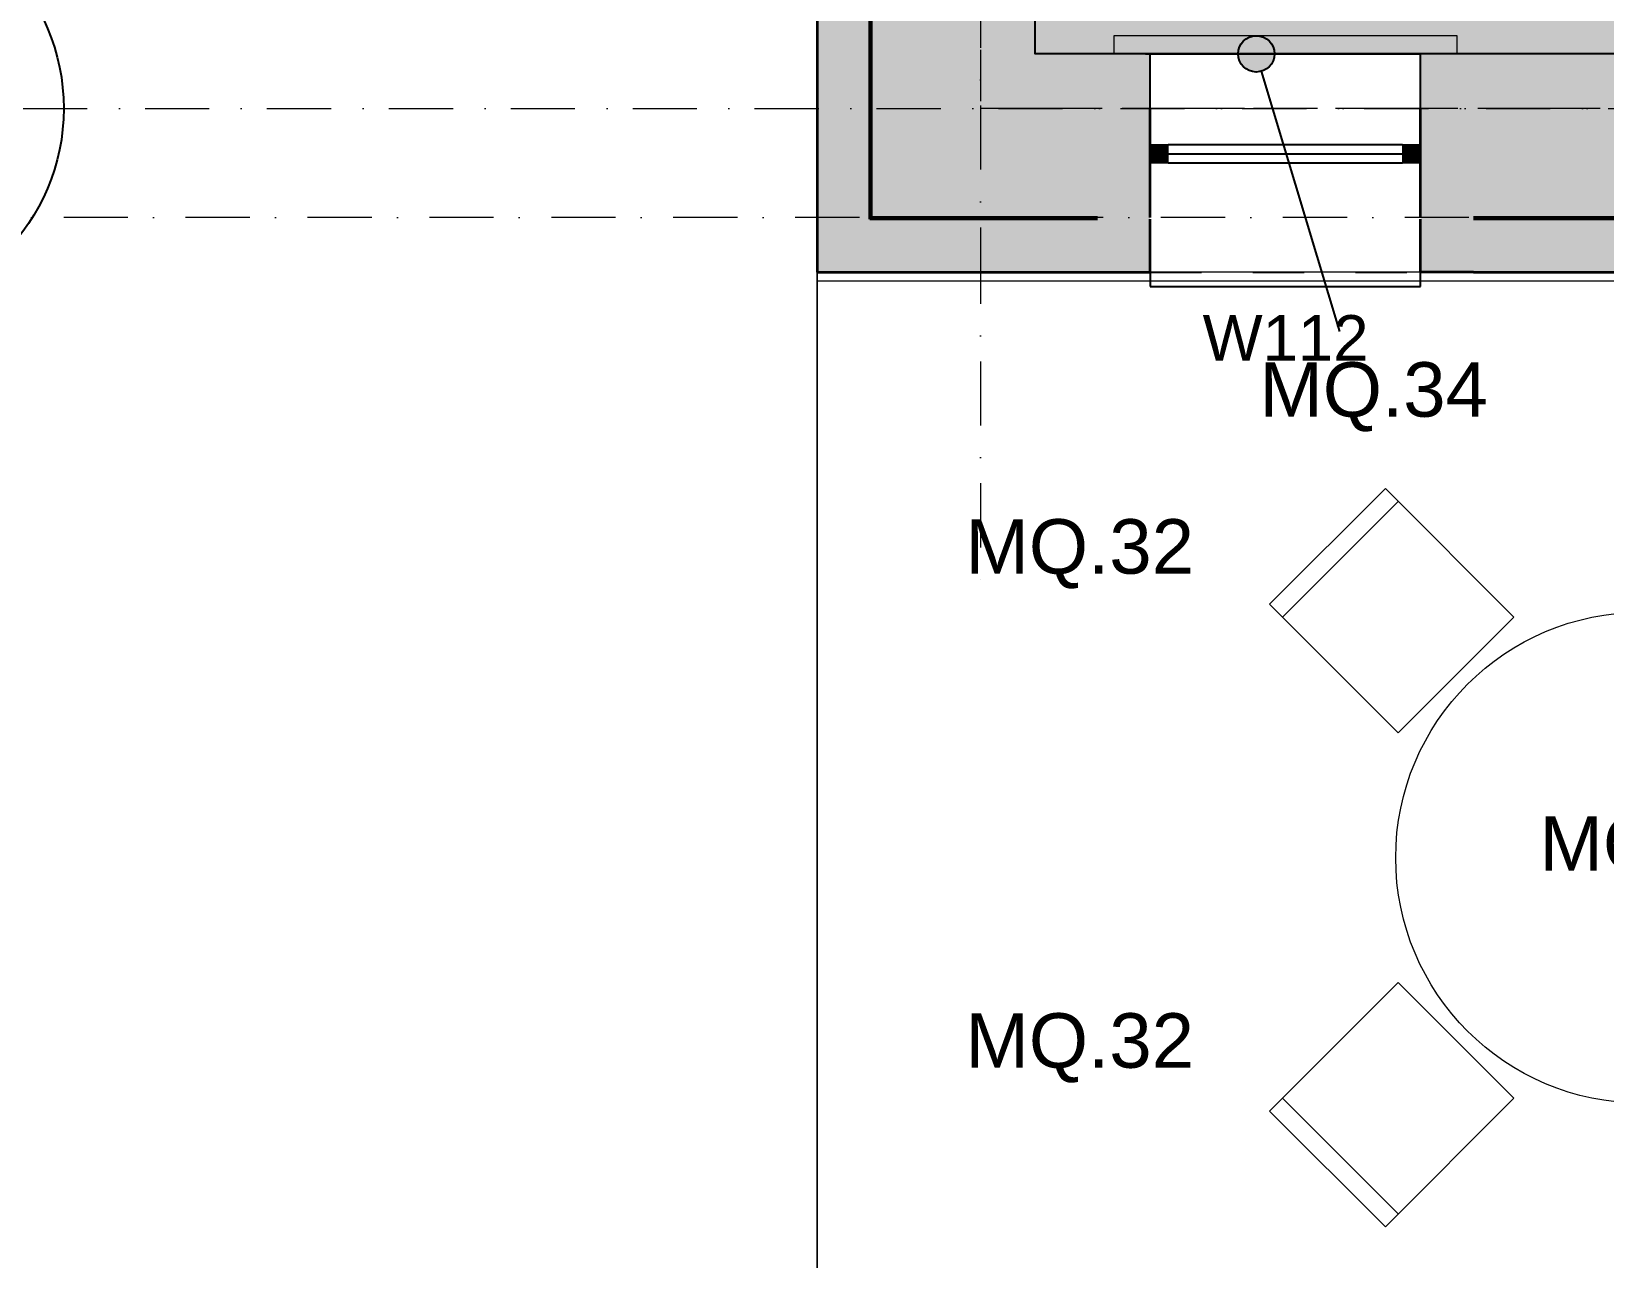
# Model space of a CAD drawing. Header units: millimetres. Extents: x -14278 to 103595, y -22378 to 34603.
# Drawn here: x 5740 to 10063, y -3161 to 212 of the extents above; entities that cross this region are included whole.
import ezdxf
from ezdxf.enums import TextEntityAlignment as Align

# ---------------------------------------------------------------- set-up
doc = ezdxf.new("R2010")
doc.units = ezdxf.units.MM
doc.header["$MEASUREMENT"] = 0
for name, pattern in [('Dashed', [282.222223, 141.111112, -141.111112]), ('Dot & Dashed', [335.138881, 176.388884, -88.194442, 0, -70.555556]), ('Hidden Line', [195.611112, 141.111112, -54.5]), ('Long Dashed', [529.166651, 317.499995, -211.666656])]:
    doc.linetypes.add(name, pattern=pattern)
for name, color, linetype in [('A-Zz_20_10_90-T_TextFFEInternal', 7, 'Continuous'), ('A-Zz_20_10_90-T_TextWindow', 7, 'Continuous'), ('A-Zz_60_50_80-P_MarkerSectionStairs', 7, 'Continuous'), ('NewA-Ee_25_10-M_WallsExternal', 7, 'Continuous'), ('NewA-Ee_30_40-M_Floors', 7, 'Continuous'), ('NewA-Ee_30_60-M_Pavements', 7, 'Continuous'), ('NewA-Ee_40_20-M_GeneralFFAndEInternalFixed', 7, 'Continuous'), ('NewA-Ee_40_20-M_GeneralFFAndEInternalMovable', 7, 'Continuous'), ('NewA-SL-M_SpacesExternal', 7, 'Continuous'), ('NewA-SL-M_SpacesInternal', 7, 'Continuous'), ('NewA-Ss_30_25-M_CeilingAndSoffitSystems', 7, 'Continuous'), ('NewA-Zz_20_10_90-T_TextFFEInternal', 7, 'Continuous'), ('NewA-Zz_35_40_80-M_GridStructural', 7, 'Continuous'), ('NewA-Zz_50_10_70-P_BoundarySiteRed', 7, 'Continuous'), ('NewA-Zz_50_10_90-P_BoundarySpace', 7, 'Continuous'), ('NewA-Zz_50_90_00-M_GrossInternal', 7, 'Continuous')]:
    doc.layers.add(name, color=color, linetype=linetype)
doc.styles.add('GENERATED_STYLE_1', font='')
doc.styles.get('GENERATED_STYLE_1').set_extended_font_data('Arial')

# ---------------------------------------------------------------- blocks, each defined once
blk = doc.blocks.new('Beam_1_1', base_point=(28050, 0))
at = {"layer": 'NewA-Ee_25_10-M_WallsExternal', "color": 6, "linetype": 'Hidden Line', "lineweight": 13}
for p in [(8350, 6225.1), (28050, 0)]:
    blk.add_line(p, (8350, 0), dxfattribs=at)
at = {"layer": 'NewA-Ee_25_10-M_WallsExternal', "color": 251, "linetype": 'Dot & Dashed', "lineweight": 13}
blk.add_line((28050, 0), (8350, 0), dxfattribs=at)
blk = doc.blocks.new('LIVING ROOM_121_20_1', base_point=(10279.5, 2968.8))
at = {"layer": 'NewA-SL-M_SpacesInternal', "color": 253, "linetype": 'Continuous', "lineweight": 13}
for p, q in [((8500.3, 3091.8), (8500.3, 150.3)), ((8500.3, 150.3), (12799.2, 150.3))]:
    blk.add_line(p, q, dxfattribs=at)
at = {"layer": 'NewA-SL-M_SpacesInternal', "color": 5, "lineweight": 70, "style": 'GENERATED_STYLE_1'}
for tag, height, p in [('ROOM_NAME', 200, (10279.5, 3276.6)), ('ROOM_NUMBER', 150, (10279.5, 2973.8)), ('adj_text', 150, (10279.5, 2738.1))]:
    blk.add_attdef(tag, text='', height=height, dxfattribs=at).set_placement(p, align=Align.TOP_CENTER)
blk = doc.blocks.new('TERRACE_Terrace_27_1', base_point=(12569.3, -4606.1))
at = {"layer": 'NewA-SL-M_SpacesExternal', "color": 253, "linetype": 'Continuous', "lineweight": 13}
for p, q in [((7900.2, -449.8), (7900.2, -6942.3)), ((28524.7, -449.8), (7900.2, -449.8))]:
    blk.add_line(p, q, dxfattribs=at)
at = {"layer": 'NewA-SL-M_SpacesExternal', "color": 5, "lineweight": 70, "style": 'GENERATED_STYLE_1'}
for tag, height, p in [('ROOM_NAME_0', 200, (12569.3, -4298.2)), ('ROOM_NAME_1', 150, (12569.3, -4601.1)), ('adj_text', 150, (12569.3, -4836.8))]:
    blk.add_attdef(tag, text='', height=height, dxfattribs=at).set_placement(p, align=Align.TOP_CENTER)
blk = doc.blocks.new('BUILDING SITE_Site_28_1', base_point=(-3334.4, -767))
at = {"layer": 'NewA-SL-M_SpacesExternal', "color": 253, "linetype": 'Continuous', "lineweight": 13}
blk.add_line((7900.2, -6942.3), (7900.2, 2666.8), dxfattribs=at)
at = {"layer": 'NewA-SL-M_SpacesExternal', "color": 5, "lineweight": 70, "style": 'GENERATED_STYLE_1'}
for tag, height, p in [('ROOM_NAME', 200, (-3334.4, -459.1)), ('ROOM_NUMBER', 150, (-3334.4, -762)), ('adj_text', 150, (-3334.4, -997.7))]:
    blk.add_attdef(tag, text='', height=height, dxfattribs=at).set_placement(p, align=Align.TOP_CENTER)
blk = doc.blocks.new('Mesh_1_1', base_point=(14339.9, 34603))
at = {"layer": 'NewA-Ee_30_60-M_Pavements', "color": 254, "linetype": 'Continuous', "lineweight": 13, "flags": 128}
blk.add_lwpolyline([(14339.9, 34603, -0.414214), (42830.6, 6112.3, -0.414214), (14339.9, -22378.4, -0.414214), (-14150.7, 6112.3, -0.414214)], format="xyb", close=True, dxfattribs=at)
blk.add_lwpolyline([(-474.7, 15724.7), (35324.7, 15724.7), (35324.7, 6075.3), (28524.7, 6075.3), (28524.7, -474.7), (7900.2, -474.7), (7900.2, 2666.8), (6124.7, 2666.8), (6124.7, 1525.3), (1425.3, 1525.3), (1425.3, 6075.3), (-474.7, 6075.3)], close=True, dxfattribs=at)
blk = doc.blocks.new('Slab_4_1', base_point=(11328, 15324.9))
at = {"layer": 'NewA-Ee_30_40-M_Floors', "linetype": 'Continuous', "lineweight": 13}
blk.add_hatch(color=254, dxfattribs=at).paths.add_polyline_path([(11328, 15324.9), (11328, 15099.7), (150.3, 15099.7), (150.3, 9350.5), (-124.9, 9350.5), (-124.9, 8300.5), (150.3, 8300.5), (150.3, 6700.3), (2050.3, 6700.3), (2050.3, 2150.3), (5499.7, 2150.3), (5499.7, 3091.8), (6214.3, 3091.8), (6214.3, 2766.8), (7714.3, 2766.8), (7714.3, 3091.8), (8455.6, 3091.8), (8500.3, 150.3), (16363.1, 150.3), (16363.1, -124.9), (17413.1, -124.9), (17413.1, 150.3), (27899.7, 150.3), (27899.7, 6700.3), (34699.7, 6700.3), (34699.7, 15099.7), (34639.4, 15099.7), (34639.4, 15324.9), (32809.4, 15324.9), (32809.4, 15099.7), (13158, 15099.7), (13158, 15324.9)])
at = {"layer": 'NewA-Ee_30_40-M_Floors', "color": 6, "linetype": 'Continuous', "lineweight": 13, "flags": 128}
blk.add_lwpolyline([(27899.7, 150.3), (17413.1, 150.3), (17413.1, -124.9), (16363.1, -124.9), (16363.1, 150.3), (8500.3, 150.3), (8455.6, 3091.8), (7714.3, 3091.8), (7714.3, 2766.8), (6214.3, 2766.8), (6214.3, 3091.8), (5499.7, 3091.8)], dxfattribs=at)
blk = doc.blocks.new('Slab_21_1', base_point=(8500.3, 150.3))
at = {"layer": 'NewA-Ss_30_25-M_CeilingAndSoffitSystems', "linetype": 'Continuous', "lineweight": 0}
blk.add_hatch(color=255, dxfattribs=at).paths.add_polyline_path([(8500.3, 150.3), (12783, 150.3), (12783, 4242), (8455.6, 4242), (8455.6, 3091.8), (8500.3, 3091.8)])
at = {"layer": 'NewA-Ss_30_25-M_CeilingAndSoffitSystems', "color": 6, "linetype": 'Continuous', "lineweight": 13, "flags": 128}
blk.add_lwpolyline([(8500.3, 150.3), (8500.3, 3091.8), (8455.6, 3091.8), (8455.6, 4242), (12783, 4242), (12783, 150.3)], close=True, dxfattribs=at)
blk = doc.blocks.new('Wall_7_1', base_point=(8350, 0))
at = {"layer": 'NewA-Ee_25_10-M_WallsExternal', "linetype": 'Continuous', "lineweight": 13}
for points in [[(8045.2, -304.8), (8045.2, 3091.8), (7900.2, 3091.8), (7900.2, -449.8)], [(8350, 0), (8350, 3091.8), (8050, 3091.8), (8050, -300)], [(8420.4, 70.4), (8420.4, 3091.8), (8350, 3091.8), (8350, 0)], [(8483.9, 133.9), (8483.9, 3091.8), (8420.4, 3091.8), (8420.4, 70.4)], [(8500.3, 150.3), (8500.3, 3091.8), (8483.9, 3091.8), (8483.9, 133.9)]]:
    blk.add_hatch(color=6, dxfattribs=at).paths.add_polyline_path(points)
at = {"layer": 'NewA-Ee_25_10-M_WallsExternal', "color": 92, "linetype": 'Continuous', "lineweight": 35}
for p, q in [((8045.2, -304.8), (8045.2, 3091.8)), ((8050, -300), (8050, 3091.8))]:
    blk.add_line(p, q, dxfattribs=at)
at = {"layer": 'NewA-Ee_25_10-M_WallsExternal', "color": 92, "linetype": 'Continuous', "lineweight": 35, "flags": 128}
for points in [[(8045.2, 3091.8), (7900.2, 3091.8)], [(7900.2, 3091.8), (7900.2, -449.8)], [(8350, 3091.8), (8050, 3091.8)]]:
    blk.add_lwpolyline(points, dxfattribs=at)
at = {"layer": 'NewA-Ee_25_10-M_WallsExternal', "linetype": 'Continuous', "flags": 128}
for points in [[(8420.4, 3091.8), (8350, 3091.8)], [(8483.9, 3091.8), (8420.4, 3091.8)], [(8500.3, 3091.8), (8483.9, 3091.8)], [(8500.3, 150.3), (8500.3, 3091.8)]]:
    blk.add_lwpolyline(points, dxfattribs=at)
blk = doc.blocks.new('Window 19_5')
at = {"layer": 'NewA-Ee_25_10-M_WallsExternal', "linetype": 'Continuous', "lineweight": 13}
for points in [[(-372, 0), (-372, -50), (-322, -50), (-322, 0)], [(372, -50), (372, 0), (322, 0), (322, -50)]]:
    blk.add_hatch(color=104, dxfattribs=at).paths.add_polyline_path(points)
at = {"layer": 'NewA-Ee_25_10-M_WallsExternal', "linetype": 'Continuous'}
for p, q in [((-372, 300), (-372, 340)), ((-372, 340), (372, 340)), ((372, 340), (372, 300)), ((-322, 0), (322, 0)), ((-322, -25), (322, -25)), ((322, -50), (-322, -50)), ((-372, -300.1), (372, -300.1))]:
    blk.add_line(p, q, dxfattribs=at)
at = {"layer": 'NewA-Ee_25_10-M_WallsExternal', "linetype": 'Dashed'}
blk.add_line((-372, 300), (372, 300), dxfattribs=at)
at = {"layer": 'NewA-Ee_25_10-M_WallsExternal', "color": 24, "linetype": 'Continuous', "lineweight": 13}
for p, q in [((-372, 0), (-322, 0)), ((-322, 0), (-322, -50)), ((322, -50), (322, 0)), ((322, 0), (372, 0)), ((-322, -50), (-372, -50)), ((372, -50), (322, -50))]:
    blk.add_line(p, q, dxfattribs=at)
at = {"layer": 'NewA-Ee_25_10-M_WallsExternal', "color": 92, "linetype": 'Continuous', "lineweight": 35}
for p, q in [((-372, 0), (-372, -50)), ((372, 0), (372, -50))]:
    blk.add_line(p, q, dxfattribs=at)
blk = doc.blocks.new('Wall_57_1', base_point=(16200, 0))
at = {"layer": 'NewA-Ee_25_10-M_WallsExternal', "linetype": 'Continuous', "lineweight": 13}
for points in [[(8483.9, 133.9), (8420.4, 70.4), (8803, 70.4), (8803, 133.9)], [(8483.9, 133.9), (8803, 133.9), (8803, 150.3), (8500.3, 150.3)], [(8803, 150.3), (8803, -99.8), (8816, -99.8), (8816, 150.3)], [(9573, 150.3), (9560, 150.3), (9560, -99.8), (9573, -99.8)], [(10838.3, 150.3), (9573, 150.3), (9573, 133.9), (10838.3, 133.9)], [(9573, 70.4), (10838.3, 70.4), (10838.3, 133.9), (9573, 133.9)], [(8420.4, 70.4), (8350, 0), (8803, 0), (8803, 70.4)], [(9573, 0), (10838.3, 0), (10838.3, 70.4), (9573, 70.4)], [(8050, -300), (8671, -300), (8671, -149.8), (8816, -149.8), (8816, -99.8), (8803, -99.8), (8803, 0), (8350, 0)], [(9560, -149.8), (9705, -149.8), (9705, -300), (10706.3, -300), (10706.3, -149.8), (10851.3, -149.8), (10851.3, -99.8), (10838.3, -99.8), (10838.3, 0), (9573, 0), (9573, -99.8), (9560, -99.8)], [(8671, -449.8), (8816, -449.8), (8816, -149.8), (8671, -149.8)], [(9705, -449.8), (9705, -149.8), (9560, -149.8), (9560, -449.8)], [(8045.2, -304.8), (7900.2, -449.8), (8671, -449.8), (8671, -304.8)], [(10706.3, -304.8), (9705, -304.8), (9705, -449.8), (10706.3, -449.8)]]:
    blk.add_hatch(color=6, dxfattribs=at).paths.add_polyline_path(points)
at = {"layer": 'NewA-Ee_25_10-M_WallsExternal', "linetype": 'Continuous'}
for p, q in [((8803, 150.3), (8816, 150.3)), ((8816, 133.9), (8816, 150.3)), ((8816, 70.4), (8816, 133.9)), ((9573, 150.3), (9560, 150.3)), ((9560, 133.9), (9560, 150.3)), ((9560, 70.4), (9560, 133.9)), ((8816, 0), (8816, 70.4)), ((9560, 0), (9560, 70.4))]:
    blk.add_line(p, q, dxfattribs=at)
at = {"layer": 'NewA-Ee_25_10-M_WallsExternal', "color": 92, "linetype": 'Continuous', "lineweight": 35}
for p, q in [((8816, -99.8), (8816, 0)), ((9560, -99.8), (9560, 0)), ((8816, -149.8), (8816, -99.8)), ((9560, -149.8), (9560, -99.8)), ((8816, -300), (8816, -149.8)), ((9560, -300), (9560, -149.8)), ((8671, -300), (8050, -300)), ((10706.3, -300), (9705, -300)), ((8671, -304.8), (8045.2, -304.8)), ((8816, -449.8), (8816, -304.8)), ((9560, -449.8), (9560, -304.8)), ((10706.3, -304.8), (9705, -304.8)), ((8671, -449.8), (8816, -449.8)), ((9705, -449.8), (9560, -449.8))]:
    blk.add_line(p, q, dxfattribs=at)
at = {"layer": 'NewA-Ee_25_10-M_WallsExternal', "linetype": 'Continuous', "flags": 128}
for points in [[(8803, 150.3), (8500.3, 150.3)], [(10838.3, 150.3), (9573, 150.3)]]:
    blk.add_lwpolyline(points, dxfattribs=at)
at = {"layer": 'NewA-Ee_25_10-M_WallsExternal', "color": 92, "linetype": 'Continuous', "lineweight": 35, "flags": 128}
for points in [[(7900.2, -449.8), (8671, -449.8)], [(9705, -449.8), (10706.3, -449.8)]]:
    blk.add_lwpolyline(points, dxfattribs=at)
at = {"layer": 'NewA-Ee_25_10-M_WallsExternal', "linetype": 'Continuous', "xscale": -1, "zscale": 1000, "rotation": 180}
blk.add_blockref('Window 19_5', (9188, -149.8), dxfattribs=at)
blk = doc.blocks.new('Standard grid marker')
at = {"layer": 'NewA-Zz_35_40_80-M_GridStructural', "color": 6, "linetype": 'Dot & Dashed', "lineweight": 13}
for p, q in [((1000, 0), (18130.8, 0)), ((18130.8, 0), (19130.8, 0))]:
    blk.add_line(p, q, dxfattribs=at)
at = {"layer": 'NewA-Zz_35_40_80-M_GridStructural', "style": 'GENERATED_STYLE_1'}
blk.add_attdef('AC_MarkerText_1', text='', height=250, rotation=90, dxfattribs=at).set_placement((-250, 14.3), align=Align.MIDDLE_CENTER)
blk = doc.blocks.new('Standard grid marker_2')
at = {"layer": 'NewA-Zz_35_40_80-M_GridStructural', "color": 6, "linetype": 'Dot & Dashed', "lineweight": 13}
blk.add_line((1000, 0), (40175.6, 0), dxfattribs=at)
at = {"layer": 'NewA-Zz_35_40_80-M_GridStructural', "style": 'GENERATED_STYLE_1'}
blk.add_attdef('AC_MarkerText_1', text='', height=250, dxfattribs=at).set_placement((41425.6, 14.3), align=Align.MIDDLE_CENTER)
blk = doc.blocks.new('Standard grid marker_4')
at = {"layer": 'NewA-Zz_35_40_80-M_GridStructural', "color": 6, "linetype": 'Dot & Dashed', "lineweight": 13}
blk.add_line((1000, 0), (40175.6, 0), dxfattribs=at)
blk = doc.blocks.new('Round Table 03 19')
at = {"layer": 'NewA-Ee_40_20-M_GeneralFFAndEInternalMovable', "color": 1, "linetype": 'Continuous', "lineweight": 18}
blk.add_circle((0, 0), 675, dxfattribs=at)
blk = doc.blocks.new('Chair 10 19')
at = {"layer": 'NewA-Ee_40_20-M_GeneralFFAndEInternalMovable', "color": 1, "linetype": 'Continuous', "lineweight": 18}
for p, q in [((450, 0), (0, 0)), ((0, 0), (0, -500)), ((450, -500), (450, 0)), ((0, -50), (450, -50)), ((0, -500), (450, -500))]:
    blk.add_line(p, q, dxfattribs=at)
blk = doc.blocks.new('Venetian Blind 19_2')
at = {"layer": 'NewA-Ee_40_20-M_GeneralFFAndEInternalFixed', "color": 1, "linetype": 'Continuous', "lineweight": 18}
for p, q in [((944, 50), (0, 50)), ((0, 50), (0, 0)), ((944, 0), (944, 50)), ((0, 0), (944, 0))]:
    blk.add_line(p, q, dxfattribs=at)
blk = doc.blocks.new('Line_53_1', base_point=(9338.2, -613.6))
at = {"layer": 'NewA-Zz_20_10_90-T_TextFFEInternal', "linetype": 'Continuous'}
blk.add_hatch(color=256, dxfattribs=at).paths.add_polyline_path([(9158, 150.3), (9154.2, 169.4), (9143.3, 185.6), (9127.1, 196.5), (9108, 200.3), (9088.8, 196.5), (9072.6, 185.6), (9061.8, 169.4), (9058, 150.3), (9061.8, 131.2), (9072.6, 114.9), (9088.8, 104.1), (9108, 100.3), (9127.1, 104.1), (9143.3, 114.9), (9154.2, 131.2)])
blk.add_line((9338.2, -613.6), (9122.4, 102.4), dxfattribs=at)
blk.add_circle((9108, 150.3), 50, dxfattribs=at)
blk = doc.blocks.new('Cutting Plane_6_1', base_point=(5263.1, 0))
at = {"layer": 'A-Zz_60_50_80-P_MarkerSectionStairs', "linetype": 'Continuous'}
for points in [[(5263.1, 800), (5263.1, 565.7, 0.198912), (4863.1, 400)], [(4863.1, -400, -0.414214), (4863.1, 400), (4463.1, 0)], [(5263.1, -800), (5263.1, -565.7, -0.198912), (4863.1, -400)]]:
    blk.add_hatch(color=256, dxfattribs=at).paths.add_polyline_path(points)
at = {"layer": 'A-Zz_60_50_80-P_MarkerSectionStairs', "color": 6, "linetype": 'Long Dashed', "lineweight": 13}
blk.add_line((5263.1, 800), (5263.1, 7442.3), dxfattribs=at)
at = {"layer": 'A-Zz_60_50_80-P_MarkerSectionStairs', "linetype": 'Continuous'}
for p, q in [((4863.1, 400), (5263.1, 800)), ((5263.1, 800), (5263.1, 565.7)), ((5263.1, -565.7), (5263.1, 565.7)), ((4863.1, 400), (4463.1, 0)), ((4463.1, 0), (4863.1, -400)), ((4863.1, -400), (5263.1, -800)), ((5263.1, -800), (5263.1, -565.7))]:
    blk.add_line(p, q, dxfattribs=at)
blk.add_circle((5263.1, 0), 565.7, dxfattribs=at)
for start, end in [(90, 135), (135, 225), (225, 270)]:
    blk.add_arc((5263.1, 0), 565.7, start, end, dxfattribs=at)
at = {"layer": 'A-Zz_60_50_80-P_MarkerSectionStairs', "char_height": 200, "attachment_point": 7, "rotation": 90, "style": 'GENERATED_STYLE_1'}
for s, insert in [('\\A1;{\\fArial|b0|i0|c0|p34;07001}', (5535, -381.4)), ('\\A1;{\\fArial|b0|i0|c0|p34;1}', (5171.7, -76.3))]:
    blk.add_mtext(s, dxfattribs=dict(at, insert=insert))
blk = doc.blocks.new('Label_12_1', base_point=(8763.7, -489.8))
at = {"layer": 'A-Zz_20_10_90-T_TextWindow', "insert": (9188.7, -568.4), "char_height": 125, "attachment_point": 2, "style": 'GENERATED_STYLE_1'}
blk.add_mtext('\\fArial|b0|i0|c0|p34;W112\\fArial|b0|i0|c0|p34;\\fArial|b0|i0|c0|p34;\\fArial|b0|i0|c0|p34;\\fArial|b0|i0|c0|p34;\\fArial|b0|i0|c0|p34;\\fArial|b0|i0|c0|p34;\\fArial|b0|i0|c0|p34;\\fArial|b0|i0|c0|p34;\\fArial|b0|i0|c0|p34;\\fArial|b0|i0|c0|p34;\\fArial|b0|i0|c0|p34;\\fArial|b0|i0|c0|p34;\\fArial|b0|i0|c0|p34;\\fArial|b0|i0|c0|p34;\\fArial|b0|i0|c0|p34;\\fArial|b0|i0|c0|p34;\\fArial|b0|i0|c0|p34;\\fArial|b0|i0|c0|p34;\\fArial|b0|i0|c0|p34;\\fArial|b0|i0|c0|p34;\\fArial|b0|i0|c0|p34;\\fArial|b0|i0|c0|p34;\\fArial|b0|i0|c0|p34;\\fArial|b0|i0|c0|p34;\\fArial|b0|i0|c0|p34;\\fArial|b0|i0|c0|p34;\\fArial|b0|i0|c0|p34;\\fArial|b0|i0|c0|p34;\\fArial|b0|i0|c0|p34;}', dxfattribs=at)
blk = doc.blocks.new('Label_51_1', base_point=(9776.2, -1862.5))
at = {"layer": 'A-Zz_20_10_90-T_TextFFEInternal', "insert": (10201.2, -1946.8), "char_height": 150, "attachment_point": 2, "style": 'GENERATED_STYLE_1'}
blk.add_mtext('\\fArial|b0|i0|c0|p34;MQ.33\\fArial|b0|i0|c0|p34;\\fArial|b0|i0|c0|p34;\\fArial|b0|i0|c0|p34;\\fArial|b0|i0|c0|p34;\\fArial|b0|i0|c0|p34;\\fArial|b0|i0|c0|p34;\\fArial|b0|i0|c0|p34;\\fArial|b0|i0|c0|p34;\\fArial|b0|i0|c0|p34;\\fArial|b0|i0|c0|p34;\\fArial|b0|i0|c0|p34;\\fArial|b0|i0|c0|p34;\\fArial|b0|i0|c0|p34;\\fArial|b0|i0|c0|p34;\\fArial|b0|i0|c0|p34;\\fArial|b0|i0|c0|p34;\\fArial|b0|i0|c0|p34;\\fArial|b0|i0|c0|p34;\\fArial|b0|i0|c0|p34;\\fArial|b0|i0|c0|p34;\\fArial|b0|i0|c0|p34;\\fArial|b0|i0|c0|p34;\\fArial|b0|i0|c0|p34;\\fArial|b0|i0|c0|p34;\\fArial|b0|i0|c0|p34;\\fArial|b0|i0|c0|p34;\\fArial|b0|i0|c0|p34;\\fArial|b0|i0|c0|p34;\\fArial|b0|i0|c0|p34;}', dxfattribs=at)
blk = doc.blocks.new('Label_125_1', base_point=(8197.5, -1045.4))
at = {"layer": 'A-Zz_20_10_90-T_TextFFEInternal', "insert": (8622.5, -1129.7), "char_height": 150, "attachment_point": 2, "style": 'GENERATED_STYLE_1'}
blk.add_mtext('\\fArial|b0|i0|c0|p34;MQ.32\\fArial|b0|i0|c0|p34;\\fArial|b0|i0|c0|p34;\\fArial|b0|i0|c0|p34;\\fArial|b0|i0|c0|p34;\\fArial|b0|i0|c0|p34;\\fArial|b0|i0|c0|p34;\\fArial|b0|i0|c0|p34;\\fArial|b0|i0|c0|p34;\\fArial|b0|i0|c0|p34;\\fArial|b0|i0|c0|p34;\\fArial|b0|i0|c0|p34;\\fArial|b0|i0|c0|p34;\\fArial|b0|i0|c0|p34;\\fArial|b0|i0|c0|p34;\\fArial|b0|i0|c0|p34;\\fArial|b0|i0|c0|p34;\\fArial|b0|i0|c0|p34;\\fArial|b0|i0|c0|p34;\\fArial|b0|i0|c0|p34;\\fArial|b0|i0|c0|p34;\\fArial|b0|i0|c0|p34;\\fArial|b0|i0|c0|p34;\\fArial|b0|i0|c0|p34;\\fArial|b0|i0|c0|p34;\\fArial|b0|i0|c0|p34;\\fArial|b0|i0|c0|p34;\\fArial|b0|i0|c0|p34;\\fArial|b0|i0|c0|p34;\\fArial|b0|i0|c0|p34;}', dxfattribs=at)
blk = doc.blocks.new('Label_126_1', base_point=(8197.5, -2404.4))
at = {"layer": 'A-Zz_20_10_90-T_TextFFEInternal', "insert": (8622.5, -2488.7), "char_height": 150, "attachment_point": 2, "style": 'GENERATED_STYLE_1'}
blk.add_mtext('\\fArial|b0|i0|c0|p34;MQ.32\\fArial|b0|i0|c0|p34;\\fArial|b0|i0|c0|p34;\\fArial|b0|i0|c0|p34;\\fArial|b0|i0|c0|p34;\\fArial|b0|i0|c0|p34;\\fArial|b0|i0|c0|p34;\\fArial|b0|i0|c0|p34;\\fArial|b0|i0|c0|p34;\\fArial|b0|i0|c0|p34;\\fArial|b0|i0|c0|p34;\\fArial|b0|i0|c0|p34;\\fArial|b0|i0|c0|p34;\\fArial|b0|i0|c0|p34;\\fArial|b0|i0|c0|p34;\\fArial|b0|i0|c0|p34;\\fArial|b0|i0|c0|p34;\\fArial|b0|i0|c0|p34;\\fArial|b0|i0|c0|p34;\\fArial|b0|i0|c0|p34;\\fArial|b0|i0|c0|p34;\\fArial|b0|i0|c0|p34;\\fArial|b0|i0|c0|p34;\\fArial|b0|i0|c0|p34;\\fArial|b0|i0|c0|p34;\\fArial|b0|i0|c0|p34;\\fArial|b0|i0|c0|p34;\\fArial|b0|i0|c0|p34;\\fArial|b0|i0|c0|p34;\\fArial|b0|i0|c0|p34;}', dxfattribs=at)
blk = doc.blocks.new('Label_135_1', base_point=(9005.7, -613.6))
at = {"layer": 'A-Zz_20_10_90-T_TextFFEInternal', "insert": (9430.7, -697.9), "char_height": 150, "attachment_point": 2, "style": 'GENERATED_STYLE_1'}
blk.add_mtext('\\fArial|b0|i0|c0|p34;MQ.34\\fArial|b0|i0|c0|p34;\\fArial|b0|i0|c0|p34;\\fArial|b0|i0|c0|p34;\\fArial|b0|i0|c0|p34;\\fArial|b0|i0|c0|p34;\\fArial|b0|i0|c0|p34;\\fArial|b0|i0|c0|p34;\\fArial|b0|i0|c0|p34;\\fArial|b0|i0|c0|p34;\\fArial|b0|i0|c0|p34;\\fArial|b0|i0|c0|p34;\\fArial|b0|i0|c0|p34;\\fArial|b0|i0|c0|p34;\\fArial|b0|i0|c0|p34;\\fArial|b0|i0|c0|p34;\\fArial|b0|i0|c0|p34;\\fArial|b0|i0|c0|p34;\\fArial|b0|i0|c0|p34;\\fArial|b0|i0|c0|p34;\\fArial|b0|i0|c0|p34;\\fArial|b0|i0|c0|p34;\\fArial|b0|i0|c0|p34;\\fArial|b0|i0|c0|p34;\\fArial|b0|i0|c0|p34;\\fArial|b0|i0|c0|p34;\\fArial|b0|i0|c0|p34;\\fArial|b0|i0|c0|p34;\\fArial|b0|i0|c0|p34;\\fArial|b0|i0|c0|p34;}', dxfattribs=at)

msp = doc.modelspace()

# ---------------------------------------------------------------- hatches: boundary and pattern name
at = {"layer": 'NewA-Zz_50_90_00-M_GrossInternal', "linetype": 'Continuous', "lineweight": 140}
msp.add_hatch(color=1, dxfattribs=at).paths.add_polyline_path([(150.3, 15099.7), (34699.7, 15099.7), (34699.7, 6700.3), (27899.7, 6700.3), (27899.7, 150.3), (8500.3, 150.3), (8500.3, 3091.8), (5499.7, 3091.8), (5499.7, 2150.3), (2050.3, 2150.3), (2050.3, 6700.3), (150.3, 6700.3)])

# ---------------------------------------------------------------- linework, layer by layer
at = {"layer": 'NewA-Zz_50_10_70-P_BoundarySiteRed', "color": 1, "linetype": 'Continuous', "lineweight": 140}
msp.add_circle((14339.9, 6112.3), 28490.7, dxfattribs=at)
at = {"layer": 'NewA-Zz_50_10_90-P_BoundarySpace', "color": 1, "linetype": 'Continuous', "lineweight": 18}
msp.add_line((7900.2, -449.8), (7900.2, -3500.1), dxfattribs=at)
at = {"layer": 'NewA-Zz_50_90_00-M_GrossInternal', "linetype": 'Continuous', "flags": 128}
msp.add_lwpolyline([(150.3, 15099.7), (34699.7, 15099.7), (34699.7, 6700.3), (27899.7, 6700.3), (27899.7, 150.3), (8500.3, 150.3), (8500.3, 3091.8), (5499.7, 3091.8), (5499.7, 2150.3), (2050.3, 2150.3), (2050.3, 6700.3), (150.3, 6700.3)], close=True, dxfattribs=at)

# ---------------------------------------------------------------- block references
at = {"layer": 'A-Zz_20_10_90-T_TextFFEInternal', "color": 6, "linetype": 'Continuous', "lineweight": 13}
for name, p in [('Label_135_1', (9005.7, -613.6)), ('Label_125_1', (8197.5, -1045.4)), ('Label_51_1', (9776.2, -1862.5)), ('Label_126_1', (8197.5, -2404.4))]:
    msp.add_blockref(name, p, dxfattribs=at)
at = {"layer": 'A-Zz_20_10_90-T_TextWindow', "color": 6, "linetype": 'Continuous', "lineweight": 13}
msp.add_blockref('Label_12_1', (8763.7, -489.8), dxfattribs=at)
at = {"layer": 'A-Zz_60_50_80-P_MarkerSectionStairs', "color": 6, "lineweight": 13}
msp.add_blockref('Cutting Plane_6_1', (5263.1, 0), dxfattribs=at)
at = {"layer": 'NewA-Ee_25_10-M_WallsExternal', "color": 6, "lineweight": 13}
msp.add_blockref('Beam_1_1', (28050, 0), dxfattribs=at)
at = {"layer": 'NewA-Ee_25_10-M_WallsExternal', "color": 92, "lineweight": 35}
for name, p in [('Wall_7_1', (8350, 0)), ('Wall_57_1', (16200, 0))]:
    msp.add_blockref(name, p, dxfattribs=at)
at = {"layer": 'NewA-Ee_30_40-M_Floors', "color": 6, "linetype": 'Continuous', "lineweight": 13}
msp.add_blockref('Slab_4_1', (11328, 15324.9), dxfattribs=at)
at = {"layer": 'NewA-Ee_30_60-M_Pavements', "color": 254, "lineweight": 13}
msp.add_blockref('Mesh_1_1', (14339.9, 34603), dxfattribs=at)
at = {"layer": 'NewA-Ee_40_20-M_GeneralFFAndEInternalFixed', "color": 6, "linetype": 'Continuous', "lineweight": 13, "zscale": 1000}
msp.add_blockref('Venetian Blind 19_2', (8716, 150.3), dxfattribs=at)
at = {"layer": 'NewA-Ee_40_20-M_GeneralFFAndEInternalMovable', "color": 6, "linetype": 'Continuous', "lineweight": 13, "zscale": 1000, "rotation": 44.99999999999999}
msp.add_blockref('Chair 10 19', (9144.8, -1363.6), dxfattribs=at)
at = {"layer": 'NewA-Ee_40_20-M_GeneralFFAndEInternalMovable', "color": 6, "linetype": 'Continuous', "lineweight": 13, "zscale": 1000}
msp.add_blockref('Round Table 03 19', (10166.4, -2060.8), dxfattribs=at)
at = {"layer": 'NewA-Ee_40_20-M_GeneralFFAndEInternalMovable', "color": 6, "linetype": 'Continuous', "lineweight": 13, "xscale": -1, "zscale": 1000, "rotation": 134.9999999999999}
msp.add_blockref('Chair 10 19', (9144.8, -2757.9), dxfattribs=at)
at = {"layer": 'NewA-SL-M_SpacesExternal', "linetype": 'Continuous'}
for name, p in [('BUILDING SITE_Site_28_1', (-3334.4, -767)), ('TERRACE_Terrace_27_1', (12569.3, -4606.1))]:
    msp.add_blockref(name, p, dxfattribs=at)
at = {"layer": 'NewA-SL-M_SpacesInternal', "linetype": 'Continuous'}
msp.add_blockref('LIVING ROOM_121_20_1', (10279.5, 2968.8), dxfattribs=at)
at = {"layer": 'NewA-Ss_30_25-M_CeilingAndSoffitSystems', "color": 6, "linetype": 'Continuous', "lineweight": 13}
msp.add_blockref('Slab_21_1', (8500.3, 150.3), dxfattribs=at)
at = {"layer": 'NewA-Zz_20_10_90-T_TextFFEInternal', "linetype": 'Continuous'}
msp.add_blockref('Line_53_1', (9338.2, -613.6), dxfattribs=at)
at = {"layer": 'NewA-Zz_35_40_80-M_GridStructural', "color": 1, "linetype": 'Continuous', "lineweight": 18, "zscale": 1000}
for name, p, rotation in [('Standard grid marker', (8350, 17770.2), 270), ('Standard grid marker_4', (39523.3, -300), 180)]:
    msp.add_blockref(name, p, dxfattribs=dict(at, rotation=rotation))
msp.add_blockref('Standard grid marker_2', (-1652.3, 0), dxfattribs=at)

doc.saveas('drawing.dxf')
